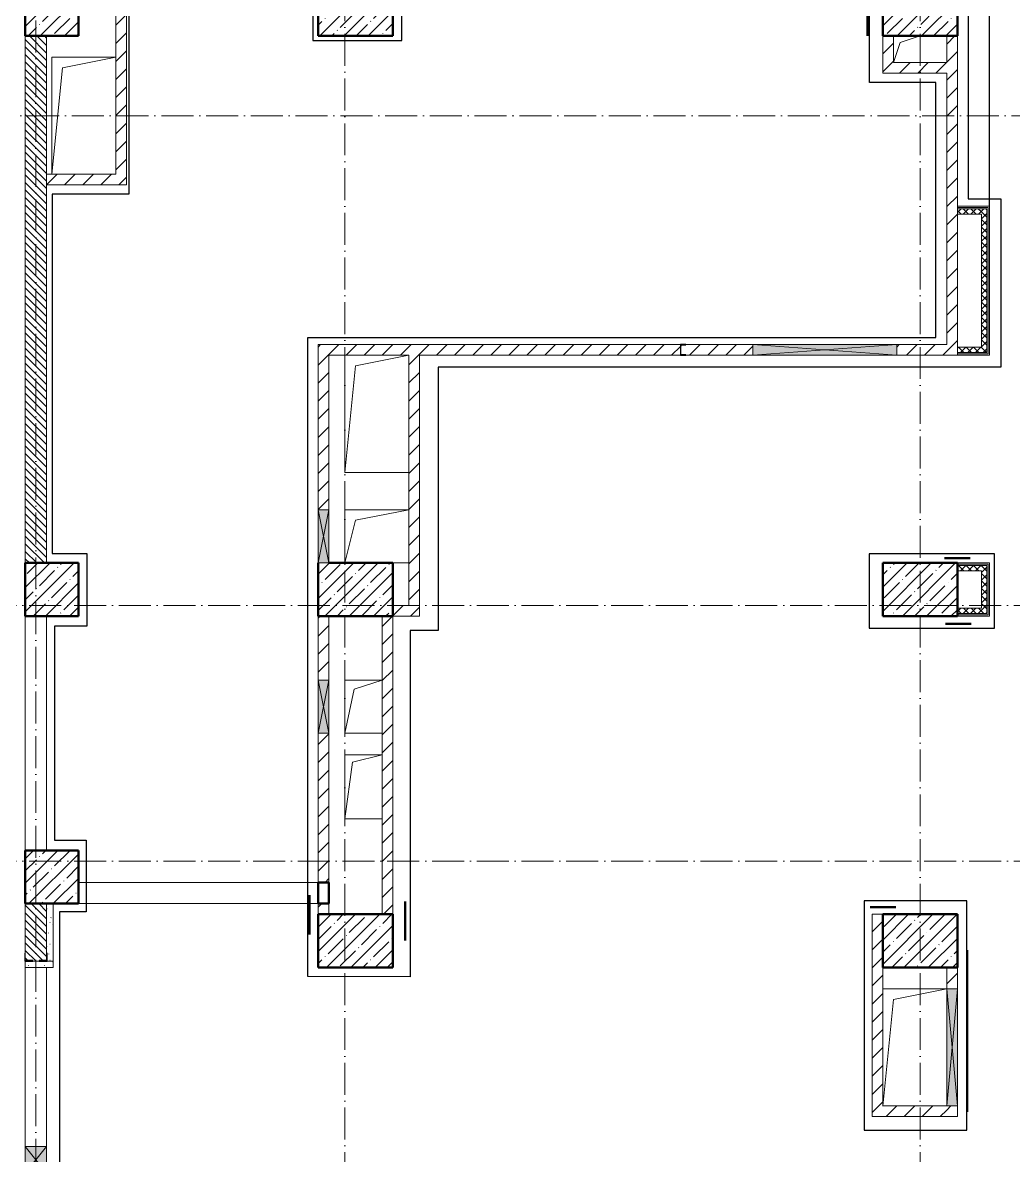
# Model space of a CAD drawing. Header units: millimetres. Extents: x -213536 to 1564669, y -45299 to 942238.
# Drawn here: x 619008 to 628308, y 636361 to 646999 of the extents above; entities that cross this region are included whole.
import ezdxf

# ---------------------------------------------------------------- set-up
doc = ezdxf.new("R2010")
doc.units = ezdxf.units.MM
doc.linetypes.add('50_200_ШТРИХ_1Т_ш5_п1_п1_', pattern=[700, 500, -100, 0, -100])
for name, color, linetype, lineweight in [('3.1) ЖБ окна 1.2 м', 102, 'Continuous', 30), ('8.1)', 2, 'Continuous', 50), ('8.2)', 3, 'Continuous', 50), ('8.3)', 5, 'Continuous', 50), ('8.4)', 6, 'Continuous', 50), ('A-DETL-GENF-OTLN', 7, 'Continuous', 9), ('A-FLOR-____-OTLN', 7, 'Continuous', 9), ('A-GENM-____-MCUT', 7, 'Continuous', 25), ('A-GENM-____-OTLN', 7, 'Continuous', 9), ('A-GENM-____-OTLN-1', 7, 'Continuous', 25), ('A-GLAZ-____-OTLN', 7, 'Continuous', 9), ('A-WALL-____-MCUT', 7, 'Continuous', 13), ('A-WALL-____-MCUT-1', 7, 'Continuous', 9), ('A-WALL-____-PATT-1', 7, 'Continuous', 9), ('A-WALL-FNSH-MCUT-1', 7, 'Continuous', 9), ('I-WALL-____-OTLN', 7, 'Continuous', 9), ('S-COLS-____-MCUT', 7, 'Continuous', 50), ('S-COLS-____-OTLN', 7, 'Continuous', 9), ('S-GRID-____-OTLN-1', 7, '50_200_ШТРИХ_1Т_ш5_п1_п1_', 9)]:
    doc.layers.add(name, color=color, linetype=linetype, lineweight=lineweight)
doc.layers.add('A-WALL-____-PATT-2', color=7, linetype='Continuous', lineweight=9, true_color=0x787878)
doc.layers.add('A-WALL-____-PATT-3', color=9, linetype='Continuous', lineweight=9, true_color=0x808080)
pattern_1 = [(45, (544282.64, 571544.04), (-84.85281, 84.85281), [])]
pattern_2 = [(135, (544282.637, 571544.04), (-35.35534, -35.35534), [])]
pattern_3 = [(45, (544282.637, 571544.04), (-35.35534, 35.35534), []), (135, (544282.637, 571544.04), (-35.35534, -35.35534), [])]
pattern_4 = [(0, (544282.637, 571544.04), (203.2, 50.8), [3.353, -149.047, 3.353, -149.047, -812.8]), (0, (544282.637, 571544.04), (203.2, 50.8), [-304.8, 3.353, -301.447, 3.353, -149.047, -355.6]), (0, (544282.637, 571544.04), (203.2, 50.8), [-762, 3.353, -98.247, 3.353, -250.647]), (120, (544358.837, 571569.44), (-145.59409, 150.576362), [3.353, -149.047, 3.353, -149.047, -812.8]), (120, (544358.837, 571569.44), (-145.59409, 150.576362), [-304.8, 3.353, -301.447, 3.353, -149.047, -355.6]), (120, (544358.837, 571569.44), (-145.59409, 150.576362), [-762, 3.353, -98.247, 3.353, -250.647]), (240, (544384.237, 571671.04), (-57.60591, -201.376362), [3.353, -149.047, 3.353, -149.047, -812.8]), (240, (544384.237, 571671.04), (-57.60591, -201.376362), [-304.8, 3.353, -301.447, 3.353, -149.047, -355.6]), (240, (544384.237, 571671.04), (-57.60591, -201.376362), [-762, 3.353, -98.247, 3.353, -250.647])]

# ---------------------------------------------------------------- blocks, each defined once
blk = doc.blocks.new('BSC_Колонна _Прямоугольная - 500х500-V93-АР1_План отверстий 2 этажа в осях 1-64_Ю-ЯЯ')
at = {"layer": 'S-COLS-____-OTLN'}
h = blk.add_hatch(dxfattribs=at)
h.set_pattern_fill('FP_106', color=256, style=0, pattern_type=2)
h.set_pattern_definition([(45, (-75000, -75581.04), (-114.04925, 114.04925), []), (45, (-74885.95, -75581.04), (-114.04925, 114.04925), [201.613, -40.323, 3.353, -36.97])])
h.paths.add_polyline_path([(-250, -250), (250, -250), (250, 250), (-250, 250)], flags=0)
at = {"layer": 'S-COLS-____-MCUT'}
for p, q in [((250, 250), (-250, 250)), ((-250, 250), (-250, -250)), ((250, -250), (250, 250)), ((-250, -250), (250, -250))]:
    blk.add_line(p, q, dxfattribs=at)
blk = doc.blocks.new('BSC_Колонна _Прямоугольная - 500х500-V94-АР1_План отверстий 2 этажа в осях 1-64_Ю-ЯЯ')
at = {"layer": 'S-COLS-____-OTLN'}
h = blk.add_hatch(dxfattribs=at)
h.set_pattern_fill('FP_107', color=256, style=0, pattern_type=2)
h.set_pattern_definition([(45, (-75000, -70131.04), (-114.04925, 114.04925), []), (45, (-74885.95, -70131.04), (-114.04925, 114.04925), [201.613, -40.323, 3.353, -36.97])])
h.paths.add_polyline_path([(-250, -250), (250, -250), (250, 250), (-250, 250), (-250, 9)], flags=0)
at = {"layer": 'S-COLS-____-MCUT'}
for p, q in [((250, 250), (-250, 250)), ((-250, 250), (-250, -250)), ((250, -250), (250, 250)), ((-250, -250), (250, -250))]:
    blk.add_line(p, q, dxfattribs=at)
blk = doc.blocks.new('BSC_Колонна _Прямоугольная - 500х700-V129-АР1_План отверстий 2 этажа в осях 1-64_Ю-ЯЯ')
at = {"layer": 'S-COLS-____-OTLN'}
h = blk.add_hatch(dxfattribs=at)
h.set_pattern_fill('FP_142', color=256, style=0, pattern_type=2)
h.set_pattern_definition([(315, (-66831.04, 77850), (114.04925, 114.04925), []), (315, (-66831.04, 77735.95), (114.04925, 114.04925), [201.613, -40.323, 3.353, -36.97])])
h.paths.add_polyline_path([(-250, -350), (250, -350), (250, 350), (-250, 350), (-250, 95)], flags=0)
at = {"layer": 'S-COLS-____-MCUT'}
for p, q in [((250, 350), (-250, 350)), ((-250, 350), (-250, -350)), ((250, -350), (250, 350)), ((-250, -350), (250, -350))]:
    blk.add_line(p, q, dxfattribs=at)
blk = doc.blocks.new('BSC_Колонна _Прямоугольная - 500х700-V130-АР1_План отверстий 2 этажа в осях 1-64_Ю-ЯЯ')
at = {"layer": 'S-COLS-____-OTLN'}
h = blk.add_hatch(dxfattribs=at)
h.set_pattern_fill('FP_143', color=256, style=0, pattern_type=2)
h.set_pattern_definition([(315, (-66831.04, 83150), (114.04925, 114.04925), []), (315, (-66831.04, 83035.95), (114.04925, 114.04925), [201.613, -40.323, 3.353, -36.97])])
h.paths.add_polyline_path([(-250, -350), (250, -350), (250, 350), (-250, 350)], flags=0)
at = {"layer": 'S-COLS-____-MCUT'}
for p, q in [((250, 350), (-250, 350)), ((-250, 350), (-250, -350)), ((250, -350), (250, 350)), ((-250, -350), (250, -350))]:
    blk.add_line(p, q, dxfattribs=at)
blk = doc.blocks.new('BSC_Колонна _Прямоугольная - 500х700-V132-АР1_План отверстий 2 этажа в осях 1-64_Ю-ЯЯ')
at = {"layer": 'S-COLS-____-OTLN'}
h = blk.add_hatch(dxfattribs=at)
h.set_pattern_fill('FP_145', color=256, style=0, pattern_type=2)
h.set_pattern_definition([(315, (-70131.04, 77850), (114.04925, 114.04925), []), (315, (-70131.04, 77735.95), (114.04925, 114.04925), [201.613, -40.323, 3.353, -36.97])])
h.paths.add_polyline_path([(-250, 350), (-250, -350), (250, -350), (250, 350), (9, 350)], flags=0)
at = {"layer": 'S-COLS-____-MCUT'}
for p, q in [((250, 350), (-250, 350)), ((-250, 350), (-250, -350)), ((250, -350), (250, 250)), ((-250, -350), (250, -350))]:
    blk.add_line(p, q, dxfattribs=at)
blk = doc.blocks.new('BSC_Колонна _Прямоугольная - 500х700-V133-АР1_План отверстий 2 этажа в осях 1-64_Ю-ЯЯ')
at = {"layer": 'S-COLS-____-OTLN'}
h = blk.add_hatch(dxfattribs=at)
h.set_pattern_fill('FP_146', color=256, style=0, pattern_type=2)
h.set_pattern_definition([(315, (-70131.04, 83150), (114.04925, 114.04925), []), (315, (-70131.04, 83035.95), (114.04925, 114.04925), [201.613, -40.323, 3.353, -36.97])])
h.paths.add_polyline_path([(-250, 350), (-250, -350), (250, -350), (250, 350), (9, 350)], flags=0)
at = {"layer": 'S-COLS-____-MCUT'}
for p, q in [((250, 350), (-250, 350)), ((-250, 350), (-250, -350)), ((250, -350), (250, 350)), ((-250, -350), (250, -350))]:
    blk.add_line(p, q, dxfattribs=at)
blk = doc.blocks.new('BSC_Колонна _Прямоугольная - 500х700-V135-АР1_План отверстий 2 этажа в осях 1-64_Ю-ЯЯ')
at = {"layer": 'S-COLS-____-OTLN'}
h = blk.add_hatch(dxfattribs=at)
h.set_pattern_fill('FP_148', color=256, style=0, pattern_type=2)
h.set_pattern_definition([(315, (-75581.04, 77850), (114.04925, 114.04925), []), (315, (-75581.04, 77735.95), (114.04925, 114.04925), [201.613, -40.323, 3.353, -36.97])])
h.paths.add_polyline_path([(-250, 350), (-250, -350), (250, -350), (250, 350)], flags=0)
at = {"layer": 'S-COLS-____-MCUT'}
for p, q in [((250, 350), (-250, 350)), ((-250, 350), (-250, -350)), ((250, -350), (250, 350)), ((-250, -350), (250, -350))]:
    blk.add_line(p, q, dxfattribs=at)
blk = doc.blocks.new('BSC_Колонна _Прямоугольная - 500х700-V136-АР1_План отверстий 2 этажа в осях 1-64_Ю-ЯЯ')
at = {"layer": 'S-COLS-____-OTLN'}
h = blk.add_hatch(dxfattribs=at)
h.set_pattern_fill('FP_149', color=256, style=0, pattern_type=2)
h.set_pattern_definition([(315, (-75581.04, 83150), (114.04925, 114.04925), []), (315, (-75581.04, 83035.95), (114.04925, 114.04925), [201.613, -40.323, 3.353, -36.97])])
h.paths.add_polyline_path([(-250, 350), (-250, -350), (250, -350), (250, 350)], flags=0)
at = {"layer": 'S-COLS-____-MCUT'}
for p, q in [((250, 350), (-250, 350)), ((-250, 350), (-250, -350)), ((250, -350), (250, 350)), ((-250, -350), (250, -350))]:
    blk.add_line(p, q, dxfattribs=at)
blk = doc.blocks.new('BSC_Колонна _Прямоугольная - 500х500-V144-АР1_План отверстий 2 этажа в осях 1-64_Ю-ЯЯ')
at = {"layer": 'S-COLS-____-OTLN'}
h = blk.add_hatch(dxfattribs=at)
h.set_pattern_fill('FP_157', color=256, style=0, pattern_type=2)
h.set_pattern_definition([(45, (-75000, -67431.04), (-114.04925, 114.04925), []), (45, (-74885.95, -67431.04), (-114.04925, 114.04925), [201.613, -40.323, 3.353, -36.97])])
h.paths.add_polyline_path([(-250, -250), (250, -250), (250, 250), (-250, 250)], flags=0)
at = {"layer": 'S-COLS-____-MCUT'}
for p, q in [((250, 250), (-250, 250)), ((-250, 250), (-250, -250)), ((250, -250), (250, 250)), ((-250, -250), (250, -250))]:
    blk.add_line(p, q, dxfattribs=at)
blk = doc.blocks.new('154_Фахверк_СКБ_Швеллер - Тип_100_3960-28318856-АР1_План отверстий 2 этажа в осях 1-64_Ю-ЯЯ')
at = {"layer": 'A-GENM-____-MCUT'}
for p, q in [((175, 50), (125, 50)), ((125, 50), (125, -50)), ((128, 47), (175, 47)), ((128, -47), (128, 47)), ((175, 47), (175, 50)), ((125, -50), (175, -50)), ((175, -47), (128, -47)), ((175, -50), (175, -47))]:
    blk.add_line(p, q, dxfattribs=at)
blk = doc.blocks.new('Фахверк_СКБ_Уголок - 200_3550-28267367-АР1_План отверстий 2 этажа в осях 1-64_Ю-ЯЯ')
at = {"layer": 'A-GENM-____-MCUT'}
for p, q in [((200, 156), (125, 156)), ((125, 156), (125, 81)), ((131, 81), (131, 150)), ((131, 150), (200, 150)), ((200, 150), (200, 156)), ((125, 81), (131, 81)), ((131, 19), (125, 19)), ((125, 19), (125, -56)), ((131, -50), (131, 19)), ((125, -56), (200, -56)), ((200, -50), (131, -50)), ((200, -56), (200, -50))]:
    blk.add_line(p, q, dxfattribs=at)
blk = doc.blocks.new('AR_Отверстие прямоугольное _в плите_ - AR_Отверстие прямоугольное _в плите_-30552653-АР1_План отверстий 2 этажа в осях 1-64_Ю-ЯЯ')
at = {"layer": 'A-GENM-____-OTLN'}
for p, q in [((300, 250), (-300, 250)), ((-300, 250), (-300, -250)), ((-200, 150), (300, 250)), ((-300, -250), (-200, 150)), ((150, -250), (300, -250))]:
    blk.add_line(p, q, dxfattribs=at)
blk = doc.blocks.new('AR_Отверстие прямоугольное _в плите_ - AR_Отверстие прямоугольное _в плите_-30552540-АР1_План отверстий 2 этажа в осях 1-64_Ю-ЯЯ')
at = {"layer": 'A-GENM-____-OTLN'}
for p, q in [((175, 250), (-175, 250)), ((-175, 250), (-175, -250)), ((-87, 163), (175, 250)), ((-175, -250), (-87, 163)), ((-175, -250), (175, -250))]:
    blk.add_line(p, q, dxfattribs=at)
blk = doc.blocks.new('AR_Отверстие прямоугольное _в плите_ - AR_Отверстие прямоугольное _в плите_-30552533-АР1_План отверстий 2 этажа в осях 1-64_Ю-ЯЯ')
at = {"layer": 'A-GENM-____-OTLN'}
for p, q in [((175, 300), (-175, 300)), ((-175, 300), (-175, -300)), ((-175, -300), (-105, 230)), ((-105, 230), (175, 300)), ((-175, -300), (175, -300))]:
    blk.add_line(p, q, dxfattribs=at)
blk = doc.blocks.new('AR_Отверстие прямоугольное _в плите_ - AR_Отверстие прямоугольное _в плите_-30552713-АР1_План отверстий 2 этажа в осях 1-64_Ю-ЯЯ')
at = {"layer": 'A-GENM-____-OTLN'}
for p, q in [((300, 550), (-300, 550)), ((-200, 450), (300, 550)), ((-300, -550), (-200, 450))]:
    blk.add_line(p, q, dxfattribs=at)
blk = doc.blocks.new('AR_Отверстие прямоугольное _в плите_ - AR_Отверстие прямоугольное _в плите_-V181-АР1_План отверстий 2 этажа в осях 1-64_Ю-ЯЯ')
at = {"layer": 'A-GENM-____-OTLN'}
for p, q in [((-300, 550), (-300, -550)), ((-200, 450), (300, 550)), ((-300, -550), (-200, 450)), ((-300, -550), (300, -550))]:
    blk.add_line(p, q, dxfattribs=at)
blk = doc.blocks.new('AR_Отверстие прямоугольное _в плите_ - AR_Отверстие прямоугольное _в плите_-V182-АР1_План отверстий 2 этажа в осях 1-64_Ю-ЯЯ')
at = {"layer": 'A-GENM-____-OTLN'}
for p, q in [((-63, 63), (125, 125)), ((125, -125), (125, 125)), ((-125, -125), (-63, 63))]:
    blk.add_line(p, q, dxfattribs=at)
blk = doc.blocks.new('AR_Отверстие прямоугольное _в плите_ - AR_Отверстие прямоугольное _в плите_-V198-АР1_План отверстий 2 этажа в осях 1-64_Ю-ЯЯ')
at = {"layer": 'A-GENM-____-OTLN'}
for p, q in [((300, 550), (-300, 550)), ((-300, 550), (-300, -550)), ((-200, 450), (300, 550)), ((-300, -550), (-200, 450))]:
    blk.add_line(p, q, dxfattribs=at)
blk = doc.blocks.new('BSC_Колонна _Прямоугольная1 - 200х100 _металл_-35191705-АР1_План отверстий 2 этажа в осях 1-64_Ю-ЯЯ')
at = {"layer": 'S-COLS-____-MCUT'}
for p, q in [((100, 50), (-100, 50)), ((-100, 50), (-100, -50)), ((100, -50), (100, 50)), ((-100, -50), (100, -50))]:
    blk.add_line(p, q, dxfattribs=at)
blk = doc.blocks.new('AR_Отверстие прямоугольное _в стене__БезПР - AR_Отверстие прямоугольное _в стене__БезПР-36392898-АР1_План отверстий 2 этажа в осях 1-64_Ю-ЯЯ')
at = {"layer": 'A-GLAZ-____-OTLN'}
blk.add_hatch(color=256, dxfattribs=at).paths.add_polyline_path([(125, 100), (-125, 100), (-125, -100), (125, -100)], flags=0)
at = {"layer": 'A-DETL-GENF-OTLN'}
for p, q in [((-125, -100), (-125, 100)), ((-125, 100), (125, 100)), ((125, 100), (-125, -100)), ((-125, 100), (125, -100)), ((125, 100), (-125, 100)), ((-125, 100), (-125, -100)), ((125, 100), (125, -100)), ((125, -100), (125, 100)), ((125, -100), (-125, -100)), ((-125, -100), (125, -100))]:
    blk.add_line(p, q, dxfattribs=at)
blk = doc.blocks.new('AR_Отверстие прямоугольное _в стене__БезПР - AR_Отверстие прямоугольное _в стене__БезПР-36788999-АР1_План отверстий 2 этажа в осях 1-64_Ю-ЯЯ')
at = {"layer": 'A-GLAZ-____-OTLN'}
blk.add_hatch(color=256, dxfattribs=at).paths.add_polyline_path([(-550, -50), (550, -50), (550, 50), (-550, 50)], flags=0)
at = {"layer": 'A-DETL-GENF-OTLN'}
for p, q in [((-550, -50), (-550, 50)), ((-550, 50), (550, 50)), ((550, 50), (-550, -50)), ((-550, 50), (550, -50)), ((550, 50), (-550, 50)), ((-550, 50), (-550, -50)), ((550, 50), (550, -50)), ((550, -50), (550, 50)), ((550, -50), (-550, -50)), ((-550, -50), (550, -50))]:
    blk.add_line(p, q, dxfattribs=at)
at = {"layer": 'A-GLAZ-____-OTLN'}
blk.add_line((550, 50), (-550, 50), dxfattribs=at)
blk = doc.blocks.new('AR_Отверстие прямоугольное _в стене__БезПР - AR_Отверстие прямоугольное _в стене__БезПР-36789012-АР1_План отверстий 2 этажа в осях 1-64_Ю-ЯЯ')
at = {"layer": 'A-GLAZ-____-OTLN'}
blk.add_hatch(color=256, dxfattribs=at).paths.add_polyline_path([(675, 50), (-675, 50), (-675, -50), (675, -50)], flags=0)
at = {"layer": 'A-DETL-GENF-OTLN'}
for p, q in [((-675, -50), (-675, 50)), ((-675, 50), (675, 50)), ((675, 50), (-675, -50)), ((-675, 50), (675, -50)), ((675, 50), (-675, 50)), ((-675, 50), (-675, -50)), ((675, 50), (675, -50)), ((675, -50), (675, 50)), ((675, -50), (-675, -50)), ((-675, -50), (675, -50))]:
    blk.add_line(p, q, dxfattribs=at)
at = {"layer": 'A-GLAZ-____-OTLN'}
blk.add_line((675, 50), (-675, 50), dxfattribs=at)
blk = doc.blocks.new('AR_Отверстие прямоугольное _в стене__БезПР - AR_Отверстие прямоугольное _в стене__БезПР-36427725-АР1_План отверстий 2 этажа в осях 1-64_Ю-ЯЯ')
at = {"layer": 'A-GLAZ-____-OTLN'}
blk.add_hatch(color=256, dxfattribs=at).paths.add_polyline_path([(-250, 50), (-250, -50), (250, -50), (250, 50)], flags=0)
at = {"layer": 'A-DETL-GENF-OTLN'}
for p, q in [((-250, -50), (-250, 50)), ((-250, 50), (250, 50)), ((250, 50), (-250, -50)), ((-250, 50), (250, -50)), ((250, 50), (-250, 50)), ((-250, 50), (-250, -50)), ((250, 50), (250, -50)), ((250, -50), (250, 50)), ((250, -50), (-250, -50)), ((-250, -50), (250, -50))]:
    blk.add_line(p, q, dxfattribs=at)
at = {"layer": 'A-GLAZ-____-OTLN'}
blk.add_line((250, 50), (-250, 50), dxfattribs=at)
blk = doc.blocks.new('AR_Отверстие прямоугольное _в стене__БезПР - AR_Отверстие прямоугольное _в стене__БезПР-36788837-АР1_План отверстий 2 этажа в осях 1-64_Ю-ЯЯ')
at = {"layer": 'A-GLAZ-____-OTLN'}
blk.add_hatch(color=256, dxfattribs=at).paths.add_polyline_path([(250, -50), (250, 50), (-250, 50), (-250, -50)], flags=0)
at = {"layer": 'A-DETL-GENF-OTLN'}
for p, q in [((-250, -50), (-250, 50)), ((-250, 50), (250, 50)), ((250, 50), (-250, -50)), ((-250, 50), (250, -50)), ((250, 50), (-250, 50)), ((-250, 50), (-250, -50)), ((250, 50), (250, -50)), ((250, -50), (250, 50)), ((250, -50), (-250, -50)), ((-250, -50), (250, -50))]:
    blk.add_line(p, q, dxfattribs=at)
at = {"layer": 'A-GLAZ-____-OTLN'}
blk.add_line((250, 50), (-250, 50), dxfattribs=at)
blk = doc.blocks.new('2этаж')
at = {"layer": 'S-GRID-____-OTLN-1', "color": 251, "ltscale": 0.6, "true_color": 0x636466}
for p, q in [((62158.3, 549908.8), (62158.3, 498997)), ((67558.3, 549908.8), (67558.3, 498997)), ((59258.3, 549613.9), (59258.3, 499306.9)), ((18845.8, 533597), (88482.7, 533597)), ((88482.7, 528997), (33650.4, 528997)), ((88482.7, 526597), (-20260.4, 526597))]:
    blk.add_line(p, q, dxfattribs=at)

msp = doc.modelspace()

# ---------------------------------------------------------------- hatches: boundary and pattern name
at = {"layer": 'A-WALL-____-PATT-1'}
h = msp.add_hatch(dxfattribs=at)
h.set_pattern_fill('FP_4', color=256, style=0, pattern_type=2)
h.set_pattern_definition(pattern_1)
h.paths.add_polyline_path([(619882.6, 645475.1), (619982.6, 645475.1), (619982.6, 647375.1), (619882.6, 647375.1), (619882.6, 645575.1)], flags=0)
h = msp.add_hatch(dxfattribs=at)
h.set_pattern_fill('FP_6', color=256, style=0, pattern_type=2)
h.set_pattern_definition(pattern_2)
h.paths.add_polyline_path([(619232.6, 641925.1), (619232.6, 646875.1), (619032.6, 646875.1), (619032.6, 641925.1)], flags=0)
h = msp.add_hatch(dxfattribs=at)
h.set_pattern_fill('FP_4', color=256, style=0, pattern_type=2)
h.set_pattern_definition(pattern_1)
h.paths.add_polyline_path([(627182.6, 646625.1), (627182.6, 646875.1), (627082.6, 646875.1), (627082.6, 646625.1)], flags=0)
h = msp.add_hatch(dxfattribs=at)
h.set_pattern_fill('FP_4', color=256, style=0, pattern_type=2)
h.set_pattern_definition(pattern_1)
h.paths.add_polyline_path([(627682.6, 643875.1), (627782.6, 643875.1), (627782.6, 646875.1), (627682.6, 646875.1), (627682.6, 643975.1)], flags=0)
h = msp.add_hatch(dxfattribs=at)
h.set_pattern_fill('FP_4', color=256, style=0, pattern_type=2)
h.set_pattern_definition(pattern_1)
h.paths.add_polyline_path([(627682.6, 646525.1), (627682.6, 646625.1), (627082.6, 646625.1), (627082.6, 646525.1), (627340, 646525.1)], flags=0)
h = msp.add_hatch(dxfattribs=at)
h.set_pattern_fill('FP_4', color=256, style=0, pattern_type=2)
h.set_pattern_definition(pattern_1)
h.paths.add_polyline_path([(619882.6, 645475.1), (619882.6, 645575.1), (619232.6, 645575.1), (619232.6, 645475.1)], flags=0)
h = msp.add_hatch(dxfattribs=at)
h.set_pattern_fill('FP_4', color=256, style=0, pattern_type=2)
h.set_pattern_definition(pattern_1)
h.paths.add_polyline_path([(627682.6, 643875.1), (627682.6, 643975.1), (627212.6, 643975.1), (627212.6, 643875.1), (627340, 643875.1)], flags=0)
h.paths.add_polyline_path([(621782.6, 643875.1), (625182.6, 643875.1), (625182.6, 643975.1), (621782.6, 643975.1)], flags=0)
h.paths.add_polyline_path([(625862.6, 643875.1), (625862.6, 643975.1), (625232.6, 643975.1), (625232.6, 643972.1), (625185.6, 643972.1), (625185.6, 643878.1), (625232.6, 643878.1), (625232.6, 643875.1), (625572.5, 643875.1)], flags=0)
h = msp.add_hatch(dxfattribs=at)
h.set_pattern_fill('FP_4', color=256, style=0, pattern_type=2)
h.set_pattern_definition(pattern_1)
h.paths.add_polyline_path([(621782.6, 642425.1), (621882.6, 642425.1), (621882.6, 643875.1), (621782.6, 643875.1)], flags=0)
h = msp.add_hatch(dxfattribs=at)
h.set_pattern_fill('FP_4', color=256, style=0, pattern_type=2)
h.set_pattern_definition(pattern_1)
h.paths.add_polyline_path([(622732.6, 641425.1), (622732.6, 643875.1), (622632.6, 643875.1), (622632.6, 641425.1)], flags=0)
h = msp.add_hatch(dxfattribs=at)
h.set_pattern_fill('FP_4', color=256, style=0, pattern_type=2)
h.set_pattern_definition(pattern_1)
h.paths.add_polyline_path([(622632.6, 641425.1), (622632.6, 641525.1), (622482.6, 641525.1), (622482.6, 641425.1)], flags=0)
h = msp.add_hatch(dxfattribs=at)
h.set_pattern_fill('FP_4', color=256, style=0, pattern_type=2)
h.set_pattern_definition(pattern_1)
h.paths.add_polyline_path([(621782.6, 638625.1), (621882.6, 638625.1), (621882.6, 638725.1), (621782.6, 638725.1)], flags=0)
h.paths.add_polyline_path([(621882.6, 638925.1), (621882.6, 640325.1), (621782.6, 640325.1), (621782.6, 638925.1)], flags=0)
h.paths.add_polyline_path([(621782.6, 640825.1), (621882.6, 640825.1), (621882.6, 641425.1), (621782.6, 641425.1)], flags=0)
h = msp.add_hatch(dxfattribs=at)
h.set_pattern_fill('FP_4', color=256, style=0, pattern_type=2)
h.set_pattern_definition(pattern_1)
h.paths.add_polyline_path([(622482.6, 638625.1), (622482.6, 641425.1), (622382.6, 641425.1), (622382.6, 638625.1)], flags=0)
h = msp.add_hatch(dxfattribs=at)
h.set_pattern_fill('FP_6', color=256, style=0, pattern_type=2)
h.set_pattern_definition(pattern_2)
h.paths.add_polyline_path([(619232.6, 634725.1), (619232.6, 635959.1), (619163.6, 635959.1), (619163.6, 635965.1), (619101.6, 635965.1), (619101.6, 635959.1), (619032.6, 635959.1), (619032.6, 634725.1)], flags=0)
h.paths.add_polyline_path([(619163.6, 638185.1), (619163.6, 638191.1), (619232.6, 638191.1), (619232.6, 638725.1), (619032.6, 638725.1), (619032.6, 638191.1), (619101.6, 638191.1), (619101.6, 638185.1)], flags=0)
h = msp.add_hatch(dxfattribs=at)
h.set_pattern_fill('FP_4', color=256, style=0, pattern_type=2)
h.set_pattern_definition(pattern_1)
h.paths.add_polyline_path([(627082.6, 636725.1), (627082.6, 638625.1), (626982.6, 638625.1), (626982.6, 636725.1)], flags=0)
h = msp.add_hatch(dxfattribs=at)
h.set_pattern_fill('FP_4', color=256, style=0, pattern_type=2)
h.set_pattern_definition(pattern_1)
h.paths.add_polyline_path([(627782.6, 636725.1), (627782.6, 636825.1), (627682.6, 636825.1), (627682.6, 636725.1)], flags=0)
h.paths.add_polyline_path([(627682.6, 637925.1), (627782.6, 637925.1), (627782.6, 638125.1), (627682.6, 638125.1)], flags=0)
h = msp.add_hatch(dxfattribs=at)
h.set_pattern_fill('FP_4', color=256, style=0, pattern_type=2)
h.set_pattern_definition(pattern_1)
h.paths.add_polyline_path([(627682.6, 636725.1), (627682.6, 636825.1), (627082.6, 636825.1), (627082.6, 636725.1)], flags=0)
at = {"layer": 'A-WALL-____-PATT-2'}
h = msp.add_hatch(dxfattribs=at)
h.set_pattern_fill('FP_165', color=256, style=0, pattern_type=2)
h.set_pattern_definition(pattern_4)
h.paths.add_polyline_path([(619238.6, 635825.1), (619292.6, 635825.1), (619292.6, 635965.1), (619238.6, 635965.1), (619238.6, 635890.1), (619232.6, 635890.1), (619232.6, 635825.1)], flags=0)
h.paths.add_polyline_path([(619238.6, 638185.1), (619292.6, 638185.1), (619292.6, 638725.1), (619232.6, 638725.1), (619232.6, 638260.1), (619238.6, 638260.1), (619238.6, 638191.1)], flags=0)
h = msp.add_hatch(dxfattribs=at)
h.set_pattern_fill('FP_165', color=256, style=0, pattern_type=2)
h.set_pattern_definition(pattern_4)
h.paths.add_polyline_path([(619238.6, 638125.1), (619292.6, 638125.1), (619292.6, 638185.1), (619032.6, 638185.1), (619032.6, 638125.1), (619232.6, 638125.1)], flags=0)
at = {"layer": 'A-WALL-____-PATT-3'}
h = msp.add_hatch(dxfattribs=at)
h.set_pattern_fill('FP_7', color=256, style=0, pattern_type=2)
h.set_pattern_definition(pattern_3)
h.paths.add_polyline_path([(628057.6, 643950.1), (628057.6, 645250.1), (628007.6, 645250.1), (628007.6, 643950.1)], flags=0)
h.paths.add_polyline_path([(628007.6, 648250.1), (628057.6, 648250.1), (628057.6, 649600.1), (628007.6, 649600.1), (628007.6, 648300.1)], flags=0)
h.paths.add_polyline_path([(628057.6, 652600.1), (628057.6, 653950.1), (628007.6, 653950.1), (628007.6, 652600.1)], flags=0)
h = msp.add_hatch(dxfattribs=at)
h.set_pattern_fill('FP_7', color=256, style=0, pattern_type=2)
h.set_pattern_definition(pattern_3)
h.paths.add_polyline_path([(628007.6, 645200.1), (628007.6, 645250.1), (627782.6, 645250.1), (627782.6, 645200.1)], flags=0)
h = msp.add_hatch(dxfattribs=at)
h.set_pattern_fill('FP_7', color=256, style=0, pattern_type=2)
h.set_pattern_definition(pattern_3)
h.paths.add_polyline_path([(628057.6, 643900.1), (628057.6, 643950.1), (627782.6, 643950.1), (627782.6, 643900.1)], flags=0)
h = msp.add_hatch(dxfattribs=at)
h.set_pattern_fill('FP_7', color=256, style=0, pattern_type=2)
h.set_pattern_definition(pattern_3)
h.paths.add_polyline_path([(628007.6, 641850.1), (628007.6, 641900.1), (627782.6, 641900.1), (627782.6, 641850.1)], flags=0)
h = msp.add_hatch(dxfattribs=at)
h.set_pattern_fill('FP_7', color=256, style=0, pattern_type=2)
h.set_pattern_definition(pattern_3)
h.paths.add_polyline_path([(628007.6, 641500.1), (628057.6, 641500.1), (628057.6, 641900.1), (628007.6, 641900.1), (628007.6, 641683.9)], flags=0)
h = msp.add_hatch(dxfattribs=at)
h.set_pattern_fill('FP_7', color=256, style=0, pattern_type=2)
h.set_pattern_definition(pattern_3)
h.paths.add_polyline_path([(628057.6, 641450.1), (628057.6, 641500.1), (627782.6, 641500.1), (627782.6, 641450.1)], flags=0)

# ---------------------------------------------------------------- linework, layer by layer
at = {"layer": '8.1)', "lineweight": 50}
for points in [[(626938.2, 646875.1), (626938.2, 647243.8)], [(627661.1, 641970.7), (627903.2, 641970.7)], [(627669.9, 641351.9), (627912, 641351.9)], [(621699.1, 638435.9), (621699.1, 638804.6)], [(622599.2, 638377.7), (622599.2, 638746.4)], [(626963.8, 638691.2), (627205.9, 638691.2)], [(627875.4, 637920.6), (627875.4, 638289.3)], [(627875.4, 637920.6), (627875.4, 636771.2)]]:
    msp.add_lwpolyline(points, dxfattribs=at)
at = {"layer": '8.2)', "lineweight": 30}
for p, q in [((620004, 647452.8), (620004, 645389.5)), ((626957.6, 646438.3), (626957.6, 647411.1)), ((627884.2, 647411.1), (627884.2, 646907.5)), ((620004, 645389.5), (619286, 645389.5)), ((628081.6, 645345.5), (628082.6, 645345.5)), ((619286, 642013.8), (619608.9, 642013.8)), ((619608.9, 642013.8), (619608.9, 641330.3)), ((621685.6, 641425.1), (621685.6, 641928.6)), ((619608.9, 641330.3), (619305, 641330.3)), ((619305, 639321.2), (619604.3, 639321.2)), ((619604.3, 639321.2), (619604.3, 638649.7)), ((621685.6, 638042.6), (621685.6, 638725.1)), ((619604.3, 638649.7), (619354.5, 638649.7)), ((622644.8, 638650.4), (622644.8, 638037.2)), ((622644.8, 638037.2), (621685.6, 638042.6))]:
    msp.add_line(p, q, dxfattribs=at)
for points in [[(621730.8, 647357.4), (621730.8, 646830.8), (622566.6, 646830.8), (622566.6, 647357.4)], [(627797.4, 642011.2), (626953, 642011.2), (626953, 641311.3), (627797.4, 641311.3)], [(627870.3, 638095.9), (627870.3, 638752.9), (627035.8, 638752.9)]]:
    msp.add_lwpolyline(points, dxfattribs=at)
at = {"layer": '8.3)', "lineweight": 30}
for p, q in [((620004, 647452.8), (620004, 645389.5)), ((626957.6, 646438.3), (626957.6, 646907.5)), ((627884.2, 646907.5), (627884.2, 645345.5)), ((627581.2, 646438.3), (626957.6, 646438.3)), ((627581.2, 644042), (627581.2, 646438.3)), ((620004, 645389.5), (619286, 645389.5)), ((619286, 645389.5), (619286, 642013.8)), ((627884.2, 645345.5), (628189.7, 645345.5)), ((628189.7, 645345.5), (628189.7, 643762.2)), ((621685.6, 638650.4), (621685.6, 644042)), ((621685.6, 644042), (627581.2, 644042)), ((628189.7, 643762.2), (622908.5, 643762.2)), ((622908.5, 643762.2), (622908.5, 641289)), ((622908.5, 641289), (622644.8, 641289)), ((622644.8, 641289), (622644.8, 638650.4)), ((619354.5, 638649.7), (619354.5, 635894.1))]:
    msp.add_line(p, q, dxfattribs=at)
for points in [[(627797.4, 641311.3), (628131.5, 641311.3), (628131.5, 642011.2), (627797.4, 642011.2)], [(627035.8, 638752.9), (626907.7, 638752.9), (626907.7, 636597.8), (627870.3, 636597.8), (627870.3, 638095.9)]]:
    msp.add_lwpolyline(points, dxfattribs=at)
at = {"layer": '8.4)', "lineweight": 30}
for points in [[(627884.2, 648161.6), (627884.2, 645345.5), (628189.7, 645345.5), (628189.7, 643762.2), (622908.5, 643762.2), (622908.5, 641289), (622644.8, 641289), (622644.8, 638037.2), (621685.6, 638042.6), (621685.6, 644042), (627581.2, 644042), (627581.2, 646438.3), (626957.6, 646438.3), (626957.6, 651297.2)], [(620004, 647452.8), (620004, 645389.5), (619286, 645389.5), (619286, 642013.8), (619608.9, 642013.8), (619608.9, 641330.3), (619305, 641330.3), (619305, 639321.2), (619604.3, 639321.2), (619604.3, 638649.7), (619354.5, 638649.7), (619354.5, 635894.1)]]:
    msp.add_lwpolyline(points, dxfattribs=at)
for points in [[(626953, 641311.3), (628131.5, 641311.3), (628131.5, 642011.2), (626953, 642011.2)], [(626907.7, 636597.8), (627870.3, 636597.8), (627870.3, 638752.9), (626907.7, 638752.9)]]:
    msp.add_lwpolyline(points, close=True, dxfattribs=at)
at = {"layer": 'A-FLOR-____-OTLN'}
for p, q in [((628081.6, 645275.1), (628081.6, 648225.1)), ((627432.6, 646875.1), (627432.6, 646625.1)), ((619282.6, 646675.1), (619882.6, 646675.1)), ((619282.6, 645575.1), (619282.6, 646675.1)), ((622032.6, 642775.1), (622032.6, 643875.1)), ((622632.6, 642775.1), (622032.6, 642775.1)), ((622032.6, 642425.1), (622632.6, 642425.1)), ((622032.6, 641925.1), (622032.6, 642425.1)), ((622632.6, 641925.1), (622482.6, 641925.1)), ((622032.6, 640825.1), (622382.6, 640825.1)), ((622032.6, 640325.1), (622032.6, 640825.1)), ((622382.6, 640325.1), (622032.6, 640325.1)), ((622032.6, 640122.7), (622382.6, 640122.7)), ((622032.6, 639522.7), (622032.6, 640122.7)), ((622382.6, 639522.7), (622032.6, 639522.7)), ((627082.6, 637924.7), (627682.6, 637924.7))]:
    msp.add_line(p, q, dxfattribs=at)
at = {"layer": 'A-WALL-____-MCUT'}
for p, q in [((619032.6, 646875.1), (619032.6, 641925.1)), ((619232.6, 641925.1), (619232.6, 646875.1)), ((627782.6, 645250.1), (627782.6, 645200.1)), ((628057.6, 645250.1), (627782.6, 645250.1)), ((627782.6, 645200.1), (628007.6, 645200.1)), ((628007.6, 645200.1), (628007.6, 643950.1)), ((628057.6, 645250.1), (628057.6, 643900.1)), ((628007.6, 643950.1), (627782.6, 643950.1)), ((627782.6, 643950.1), (627782.6, 643900.1)), ((628057.6, 643900.1), (627782.6, 643900.1)), ((628057.6, 641900.1), (627782.6, 641900.1)), ((628057.6, 641900.1), (628057.6, 641450.1)), ((627782.6, 641850.1), (628007.6, 641850.1)), ((628007.6, 641850.1), (628007.6, 641500.1)), ((628007.6, 641500.1), (627782.6, 641500.1)), ((628057.6, 641450.1), (627782.6, 641450.1)), ((619032.6, 638725.1), (619032.6, 638260.1)), ((619232.6, 638725.1), (619232.6, 638725.1)), ((619232.6, 638725.1), (619232.6, 638260.1)), ((619101.6, 638185.1), (619163.6, 638185.1))]:
    msp.add_line(p, q, dxfattribs=at)
at = {"layer": 'A-WALL-____-MCUT-1'}
for p, q in [((628070.1, 645262.6), (627782.6, 645262.6)), ((628070.1, 645262.6), (628070.1, 643887.6)), ((628070.1, 643887.6), (627782.6, 643887.6)), ((628070.1, 641912.6), (627782.6, 641912.6)), ((628070.1, 641912.6), (628070.1, 641437.6)), ((628070.1, 641437.6), (627782.6, 641437.6))]:
    msp.add_line(p, q, dxfattribs=at)
at = {"layer": 'A-WALL-FNSH-MCUT-1'}
for p, q in [((619982.6, 645475.1), (619982.6, 647375.1)), ((619882.6, 647275.1), (619882.6, 645575.1)), ((627082.6, 646875.1), (627082.6, 646525.1)), ((627182.6, 646625.1), (627182.6, 646875.1)), ((627682.6, 646875.1), (627682.6, 646625.1)), ((627782.6, 643950.1), (627782.6, 646875.1)), ((627682.6, 646625.1), (627182.6, 646625.1)), ((627082.6, 646525.1), (627682.6, 646525.1)), ((627682.6, 646525.1), (627682.6, 643975.1)), ((619882.6, 645575.1), (619232.6, 645575.1)), ((619232.6, 645475.1), (619982.6, 645475.1)), ((628082.6, 645275.1), (627782.6, 645275.1)), ((628082.6, 643875.1), (628082.6, 645275.1)), ((625182.6, 643975.1), (621782.6, 643975.1)), ((621782.6, 643975.1), (621782.6, 642425.1)), ((625862.6, 643975.1), (625232.6, 643975.1)), ((627682.6, 643975.1), (627212.6, 643975.1)), ((627782.6, 643900.1), (627782.6, 643875.1)), ((621882.6, 643875.1), (622632.6, 643875.1)), ((621882.6, 642425.1), (621882.6, 643875.1)), ((622632.6, 643875.1), (622632.6, 641525.1)), ((622732.6, 641425.1), (622732.6, 643875.1)), ((622732.6, 643875.1), (625182.6, 643875.1)), ((625232.6, 643875.1), (625862.6, 643875.1)), ((627212.6, 643875.1), (628082.6, 643875.1)), ((628082.6, 641925.1), (627782.6, 641925.1)), ((628082.6, 641425.1), (628082.6, 641925.1)), ((622632.6, 641525.1), (622482.6, 641525.1)), ((621782.6, 641425.1), (621782.6, 640825.1)), ((621882.6, 640825.1), (621882.6, 641425.1)), ((622382.6, 641425.1), (622382.6, 638625.1)), ((622482.6, 641425.1), (622732.6, 641425.1)), ((622482.6, 638625.1), (622482.6, 641425.1)), ((627782.6, 641425.1), (628082.6, 641425.1)), ((621782.6, 640325.1), (621782.6, 638925.1)), ((621882.6, 638925.1), (621882.6, 640325.1)), ((619292.6, 638185.1), (619292.6, 638725.1)), ((621782.6, 638725.1), (621782.6, 638625.1)), ((621882.6, 638625.1), (621882.6, 638725.1)), ((627082.6, 638625.1), (626982.6, 638625.1)), ((626982.6, 638625.1), (626982.6, 636725.1)), ((619032.6, 638185.1), (619032.6, 638125.1)), ((619163.6, 638185.1), (619101.6, 638185.1)), ((619238.6, 638185.1), (619292.6, 638185.1)), ((619292.6, 638185.1), (619238.6, 638185.1)), ((619292.6, 638125.1), (619292.6, 638185.1)), ((619032.6, 638125.1), (619292.6, 638125.1)), ((627082.6, 636825.1), (627082.6, 638125.1)), ((627682.6, 638125.1), (627682.6, 637925.1)), ((627782.6, 637925.1), (627782.6, 638125.1)), ((627682.6, 636825.1), (627082.6, 636825.1)), ((627782.6, 636725.1), (627782.6, 636825.1)), ((626982.6, 636725.1), (627782.6, 636725.1))]:
    msp.add_line(p, q, dxfattribs=at)
at = {"layer": 'I-WALL-____-OTLN'}
for p, q in [((628082.6, 648225.1), (628082.6, 645275.1)), ((619032.6, 639225.1), (619032.6, 641425.1)), ((619232.6, 641425.1), (619232.6, 639225.1)), ((619532.6, 638925.1), (621782.6, 638925.1)), ((621782.6, 638725.1), (619532.6, 638725.1)), ((619032.6, 636445.1), (619032.6, 638125.1)), ((619232.6, 638125.1), (619232.6, 636445.1))]:
    msp.add_line(p, q, dxfattribs=at)

# ---------------------------------------------------------------- block references
at = {"layer": '3.1) ЖБ окна 1.2 м'}
msp.add_blockref('2этаж', (559874.3, 112528.1), dxfattribs=at)
at = {"layer": 'A-GENM-____-OTLN'}
for name, p in [('AR_Отверстие прямоугольное _в плите_ - AR_Отверстие прямоугольное _в плите_-V182-АР1_План отверстий 2 этажа в осях 1-64_Ю-ЯЯ', (627307.6, 646750.1)), ('AR_Отверстие прямоугольное _в плите_ - AR_Отверстие прямоугольное _в плите_-V198-АР1_План отверстий 2 этажа в осях 1-64_Ю-ЯЯ', (619582.6, 646125.1)), ('AR_Отверстие прямоугольное _в плите_ - AR_Отверстие прямоугольное _в плите_-V181-АР1_План отверстий 2 этажа в осях 1-64_Ю-ЯЯ', (622332.6, 643325.1)), ('AR_Отверстие прямоугольное _в плите_ - AR_Отверстие прямоугольное _в плите_-30552653-АР1_План отверстий 2 этажа в осях 1-64_Ю-ЯЯ', (622332.6, 642175.1)), ('AR_Отверстие прямоугольное _в плите_ - AR_Отверстие прямоугольное _в плите_-30552540-АР1_План отверстий 2 этажа в осях 1-64_Ю-ЯЯ', (622207.6, 640575.1)), ('AR_Отверстие прямоугольное _в плите_ - AR_Отверстие прямоугольное _в плите_-30552533-АР1_План отверстий 2 этажа в осях 1-64_Ю-ЯЯ', (622207.6, 639822.7)), ('AR_Отверстие прямоугольное _в плите_ - AR_Отверстие прямоугольное _в плите_-30552713-АР1_План отверстий 2 этажа в осях 1-64_Ю-ЯЯ', (627382.6, 637374.7))]:
    msp.add_blockref(name, p, dxfattribs=at)
at = {"layer": 'A-GENM-____-OTLN-1'}
msp.add_blockref('154_Фахверк_СКБ_Швеллер - Тип_100_3960-28318856-АР1_План отверстий 2 этажа в осях 1-64_Ю-ЯЯ', (625057.6, 643925.1), dxfattribs=at)
at = {"layer": 'A-GENM-____-OTLN-1', "rotation": 90}
msp.add_blockref('Фахверк_СКБ_Уголок - 200_3550-28267367-АР1_План отверстий 2 этажа в осях 1-64_Ю-ЯЯ', (619182.6, 638060.1), dxfattribs=at)
at = {"layer": 'A-GLAZ-____-OTLN'}
for name, p, rotation in [('AR_Отверстие прямоугольное _в стене__БезПР - AR_Отверстие прямоугольное _в стене__БезПР-36789012-АР1_План отверстий 2 этажа в осях 1-64_Ю-ЯЯ', (626537.6, 643925.1), 180), ('AR_Отверстие прямоугольное _в стене__БезПР - AR_Отверстие прямоугольное _в стене__БезПР-36427725-АР1_План отверстий 2 этажа в осях 1-64_Ю-ЯЯ', (621832.6, 642175.1), 90.00000000000058), ('AR_Отверстие прямоугольное _в стене__БезПР - AR_Отверстие прямоугольное _в стене__БезПР-36788837-АР1_План отверстий 2 этажа в осях 1-64_Ю-ЯЯ', (621832.6, 640575.1), 269.9999999999994), ('AR_Отверстие прямоугольное _в стене__БезПР - AR_Отверстие прямоугольное _в стене__БезПР-36788999-АР1_План отверстий 2 этажа в осях 1-64_Ю-ЯЯ', (627732.6, 637375.1), 90), ('AR_Отверстие прямоугольное _в стене__БезПР - AR_Отверстие прямоугольное _в стене__БезПР-36392898-АР1_План отверстий 2 этажа в осях 1-64_Ю-ЯЯ', (619132.6, 636320.1), 90)]:
    msp.add_blockref(name, p, dxfattribs=dict(at, rotation=rotation))
at = {"layer": 'S-COLS-____-OTLN'}
for name, p in [('BSC_Колонна _Прямоугольная - 500х500-V93-АР1_План отверстий 2 этажа в осях 1-64_Ю-ЯЯ', (619282.6, 647125.1)), ('BSC_Колонна _Прямоугольная - 500х500-V94-АР1_План отверстий 2 этажа в осях 1-64_Ю-ЯЯ', (619282.6, 641675.1)), ('BSC_Колонна _Прямоугольная - 500х500-V144-АР1_План отверстий 2 этажа в осях 1-64_Ю-ЯЯ', (619282.6, 638975.1))]:
    msp.add_blockref(name, p, dxfattribs=at)
for name, p, rotation in [('BSC_Колонна _Прямоугольная - 500х700-V135-АР1_План отверстий 2 этажа в осях 1-64_Ю-ЯЯ', (622132.6, 647125.1), 89.9999999999999), ('BSC_Колонна _Прямоугольная - 500х700-V136-АР1_План отверстий 2 этажа в осях 1-64_Ю-ЯЯ', (627432.6, 647125.1), 89.9999999999999), ('BSC_Колонна _Прямоугольная - 500х700-V132-АР1_План отверстий 2 этажа в осях 1-64_Ю-ЯЯ', (622132.6, 641675.1), 89.9999999999999), ('BSC_Колонна _Прямоугольная - 500х700-V133-АР1_План отверстий 2 этажа в осях 1-64_Ю-ЯЯ', (627432.6, 641675.1), 89.9999999999999), ('BSC_Колонна _Прямоугольная1 - 200х100 _металл_-35191705-АР1_План отверстий 2 этажа в осях 1-64_Ю-ЯЯ', (621832.6, 638825.1), 270.0000000000001), ('BSC_Колонна _Прямоугольная - 500х700-V129-АР1_План отверстий 2 этажа в осях 1-64_Ю-ЯЯ', (622132.6, 638375.1), 89.9999999999999), ('BSC_Колонна _Прямоугольная - 500х700-V130-АР1_План отверстий 2 этажа в осях 1-64_Ю-ЯЯ', (627432.6, 638375.1), 89.9999999999999)]:
    msp.add_blockref(name, p, dxfattribs=dict(at, rotation=rotation))

doc.saveas('drawing.dxf')
